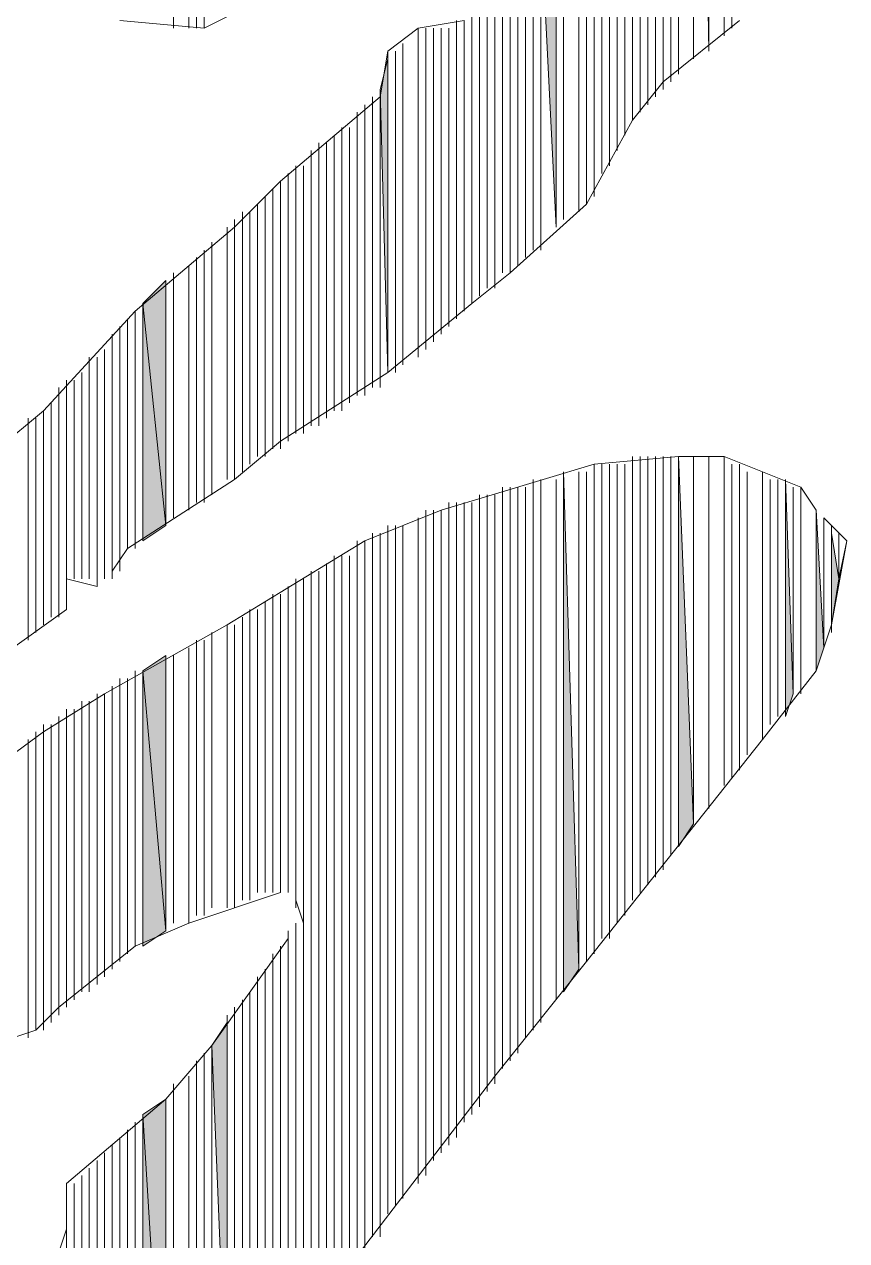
# Model space of a CAD drawing. Header units: millimetres. Extents: x -30643 to 86172, y -19411 to 63186.
# Drawn here: x 83004.8 to 83080.4, y -1629.8 to -1517.9 of the extents above; entities that cross this region are included whole.
import ezdxf

# ---------------------------------------------------------------- set-up
doc = ezdxf.new("R2010")
doc.units = ezdxf.units.MM

msp = doc.modelspace()

# ---------------------------------------------------------------- hatches: boundary and pattern name
h = msp.add_hatch(color=0)
h.dxf.hatch_style = 2
h.paths.add_polyline_path([(83067.73, -1520.33), (83067.73, -1429.56), (83067.73, -1433.78)])
h = msp.add_hatch(color=0)
h.dxf.hatch_style = 2
h.paths.add_polyline_path([(83067.73, -1520.33), (83067.73, -1433.78), (83066.32, -1435.89)])
h = msp.add_hatch(color=0)
h.dxf.hatch_style = 2
h.paths.add_polyline_path([(83053.66, -1536.52), (83053.66, -1502.74), (83052.25, -1508.37)])
h = msp.add_hatch(color=0)
h.dxf.hatch_style = 2
h.paths.add_polyline_path([(83038.18, -1549.89), (83038.18, -1521.04), (83037.47, -1523.85)])
h = msp.add_hatch(color=0)
h.dxf.hatch_style = 2
h.paths.add_polyline_path([(83017.77, -1563.96), (83017.77, -1541.44), (83015.66, -1543.55)])
h = msp.add_hatch(color=0)
h.dxf.hatch_style = 2
h.paths.add_polyline_path([(83015.66, -1565.37), (83017.77, -1563.96), (83015.66, -1543.55)])
h = msp.add_hatch(color=0)
h.dxf.hatch_style = 2
h.paths.add_polyline_path([(83064.92, -1593.51), (83066.32, -1591.4), (83064.92, -1557.63)])
h = msp.add_hatch(color=0)
h.dxf.hatch_style = 2
h.paths.add_polyline_path([(83054.36, -1606.88), (83055.77, -1604.77), (83054.36, -1559.03)])
h = msp.add_hatch(color=0)
h.dxf.hatch_style = 2
h.paths.add_polyline_path([(83074.77, -1581.55), (83075.47, -1579.44), (83074.77, -1559.74)])
h = msp.add_hatch(color=0)
h.dxf.hatch_style = 2
h.paths.add_polyline_path([(83077.58, -1577.33), (83078.29, -1575.22), (83077.58, -1562.55)])
h = msp.add_hatch(color=0)
h.dxf.hatch_style = 2
h.paths.add_polyline_path([(83078.99, -1573.11), (83079.69, -1568.89), (83078.99, -1564.66)])
h = msp.add_hatch(color=0)
h.dxf.hatch_style = 2
h.paths.add_polyline_path([(83017.77, -1601.26), (83017.77, -1575.92), (83015.66, -1577.33)])
h = msp.add_hatch(color=0)
h.dxf.hatch_style = 2
h.paths.add_polyline_path([(83015.66, -1602.66), (83017.77, -1601.26), (83015.66, -1577.33)])
h = msp.add_hatch(color=0)
h.dxf.hatch_style = 2
h.paths.add_polyline_path([(83023.4, -1646.29), (83023.4, -1609.7), (83021.99, -1611.81)])
h = msp.add_hatch(color=0)
h.dxf.hatch_style = 2
h.paths.add_polyline_path([(83017.77, -1652.62), (83017.77, -1616.74), (83015.66, -1618.14)])
h = msp.add_hatch(color=0)
h.dxf.hatch_style = 2
h.paths.add_polyline_path([(83015.66, -1655.44), (83017.77, -1652.62), (83015.66, -1618.14)])
h = msp.add_hatch(color=0)
h.dxf.hatch_style = 2
h.paths.add_polyline_path([(83008.62, -1663.18), (83008.62, -1624.48), (83008.62, -1628.7)])

# ---------------------------------------------------------------- linework, layer by layer
at = {"color": 0, "lineweight": 0}
for points in [[(83019.88, -1518.22), (83019.88, -1391.56)], [(83019.88, -1518.22), (83019.88, -1391.56)], [(83020.58, -1518.22), (83020.58, -1390.86)], [(83020.58, -1518.22), (83020.58, -1390.86)], [(83021.29, -1518.22), (83021.29, -1390.86)], [(83021.29, -1518.22), (83021.29, -1390.86)], [(83018.47, -1518.22), (83018.47, -1392.26)], [(83018.47, -1518.22), (83018.47, -1392.26)], [(83069.84, -1518.22), (83069.84, -1427.45)], [(83069.84, -1518.22), (83069.84, -1427.45)], [(83069.14, -1518.92), (83069.14, -1428.15)], [(83069.14, -1518.92), (83069.14, -1428.15)], [(83067.73, -1520.33), (83067.73, -1429.56), (83067.73, -1433.78)], [(83067.73, -1520.33), (83067.73, -1429.56)], [(83067.73, -1519.63), (83067.73, -1429.56)], [(83067.73, -1519.63), (83067.73, -1429.56)], [(83067.73, -1520.33), (83067.73, -1433.78), (83066.32, -1435.89)], [(83067.73, -1520.33), (83067.73, -1433.78)], [(83066.32, -1521.04), (83066.32, -1435.89)], [(83066.32, -1521.04), (83066.32, -1435.89)], [(83064.21, -1522.44), (83064.21, -1437.3)], [(83064.21, -1522.44), (83064.21, -1437.3)], [(83064.92, -1522.44), (83064.92, -1437.3)], [(83064.92, -1522.44), (83064.92, -1437.3)], [(83064.92, -1522.44), (83064.92, -1437.3)], [(83064.92, -1522.44), (83064.92, -1437.3)], [(83062.81, -1524.55), (83062.81, -1438.71)], [(83062.81, -1524.55), (83062.81, -1438.71)], [(83063.51, -1523.85), (83063.51, -1438)], [(83063.51, -1523.85), (83063.51, -1438)], [(83063.51, -1523.15), (83063.51, -1438)], [(83063.51, -1523.15), (83063.51, -1438)], [(83064.21, -1523.15), (83064.21, -1438)], [(83064.21, -1523.15), (83064.21, -1438)], [(83062.1, -1525.26), (83062.1, -1439.41)], [(83062.1, -1525.26), (83062.1, -1439.41)], [(83061.4, -1525.96), (83061.4, -1440.11)], [(83060.69, -1526.67), (83060.69, -1493.59)], [(83060.69, -1526.67), (83060.69, -1493.59)], [(83060.69, -1526.67), (83060.69, -1493.59)], [(83060.69, -1526.67), (83060.69, -1493.59)], [(83061.4, -1525.96), (83061.4, -1492.89)], [(83061.4, -1525.96), (83061.4, -1493.59)], [(83061.4, -1525.96), (83061.4, -1493.59)], [(83061.4, -1525.96), (83061.4, -1493.59)], [(83061.4, -1525.96), (83061.4, -1493.59)], [(83060.69, -1526.67), (83060.69, -1494.3)], [(83060.69, -1526.67), (83060.69, -1494.3)], [(83059.99, -1528.07), (83059.99, -1495)], [(83059.99, -1528.07), (83059.99, -1495)], [(83059.29, -1529.48), (83059.29, -1496.41)], [(83059.29, -1529.48), (83059.29, -1496.41)], [(83059.29, -1529.48), (83059.29, -1496.41)], [(83059.29, -1529.48), (83059.29, -1496.41)], [(83058.58, -1530.18), (83058.58, -1497.11)], [(83058.58, -1530.18), (83058.58, -1497.11)], [(83058.58, -1530.89), (83058.58, -1497.81)], [(83058.58, -1530.89), (83058.58, -1497.81)], [(83058.58, -1530.89), (83058.58, -1497.81)], [(83058.58, -1530.89), (83058.58, -1497.81)], [(83057.18, -1532.29), (83057.18, -1499.22)], [(83057.18, -1532.29), (83057.18, -1499.22)], [(83057.18, -1532.29), (83057.18, -1499.22)], [(83057.18, -1532.29), (83057.18, -1499.22)], [(83057.88, -1531.59), (83057.88, -1498.52)], [(83057.88, -1531.59), (83057.88, -1498.52)], [(83055.77, -1535.11), (83055.77, -1499.93)], [(83055.77, -1535.11), (83055.77, -1499.93)], [(83057.18, -1533), (83057.18, -1499.93)], [(83057.18, -1533), (83057.18, -1499.93)], [(83053.66, -1536.52), (83053.66, -1501.33)], [(83053.66, -1536.52), (83053.66, -1501.33)], [(83054.36, -1535.81), (83054.36, -1500.63)], [(83054.36, -1535.81), (83054.36, -1500.63)], [(83056.47, -1534.41), (83056.47, -1500.63)], [(83056.47, -1534.41), (83056.47, -1500.63)], [(83056.47, -1534.41), (83056.47, -1500.63)], [(83056.47, -1534.41), (83056.47, -1500.63)], [(83056.47, -1534.41), (83056.47, -1500.63)], [(83056.47, -1534.41), (83056.47, -1500.63)], [(83056.47, -1534.41), (83056.47, -1500.63)], [(83056.47, -1534.41), (83056.47, -1500.63)], [(83056.47, -1533.7), (83056.47, -1500.63)], [(83056.47, -1533.7), (83056.47, -1500.63)], [(83057.18, -1533.7), (83057.18, -1500.63)], [(83057.18, -1533.7), (83057.18, -1500.63)], [(83053.66, -1536.52), (83053.66, -1502.74), (83052.25, -1508.37)], [(83053.66, -1536.52), (83053.66, -1502.74)], [(83053.66, -1536.52), (83053.66, -1502.74)], [(83053.66, -1536.52), (83053.66, -1502.74)], [(83052.25, -1537.92), (83052.25, -1508.37)], [(83052.25, -1537.92), (83052.25, -1508.37)], [(83052.25, -1538.63), (83052.25, -1509.07)], [(83052.25, -1538.63), (83052.25, -1509.07)], [(83052.25, -1537.92), (83052.25, -1509.07)], [(83052.25, -1537.92), (83052.25, -1509.07)], [(83052.25, -1537.92), (83052.25, -1509.07)], [(83052.25, -1537.92), (83052.25, -1509.07)], [(83051.55, -1538.63), (83051.55, -1509.78)], [(83051.55, -1538.63), (83051.55, -1509.78)], [(83050.84, -1539.33), (83050.84, -1511.18)], [(83050.84, -1539.33), (83050.84, -1511.18)], [(83050.84, -1539.33), (83050.84, -1511.18)], [(83050.84, -1539.33), (83050.84, -1511.18)], [(83049.44, -1540.04), (83049.44, -1512.59)], [(83049.44, -1540.04), (83049.44, -1512.59)], [(83050.14, -1540.04), (83050.14, -1512.59)], [(83050.14, -1540.04), (83050.14, -1512.59)], [(83050.14, -1540.04), (83050.14, -1512.59)], [(83050.14, -1540.04), (83050.14, -1512.59)], [(83050.14, -1540.04), (83050.14, -1512.59)], [(83050.14, -1540.04), (83050.14, -1512.59)], [(83048.73, -1540.74), (83048.73, -1513.3)], [(83048.73, -1540.74), (83048.73, -1513.3)], [(83049.44, -1540.74), (83049.44, -1513.3)], [(83049.44, -1540.74), (83049.44, -1513.3)], [(83047.32, -1542.15), (83047.32, -1514.7)], [(83047.32, -1542.15), (83047.32, -1514.7)], [(83048.03, -1542.15), (83048.03, -1514.7)], [(83048.03, -1542.15), (83048.03, -1514.7)], [(83048.03, -1542.15), (83048.03, -1514.7)], [(83048.03, -1542.15), (83048.03, -1514.7)], [(83048.03, -1541.44), (83048.03, -1514.7)], [(83048.03, -1541.44), (83048.03, -1514.7)], [(83047.32, -1542.15), (83047.32, -1515.41)], [(83047.32, -1542.15), (83047.32, -1515.41)], [(83045.92, -1543.55), (83045.92, -1516.81)], [(83045.92, -1543.55), (83045.92, -1516.81)], [(83045.92, -1543.55), (83045.92, -1516.81)], [(83045.92, -1543.55), (83045.92, -1516.81)], [(83046.62, -1542.85), (83046.62, -1516.11)], [(83046.62, -1542.85), (83046.62, -1516.11)], [(83046.62, -1542.85), (83046.62, -1516.11)], [(83046.62, -1542.85), (83046.62, -1516.11)], [(83040.99, -1548.48), (83040.99, -1518.22)], [(83040.99, -1548.48), (83040.99, -1518.22)], [(83040.99, -1547.78), (83040.99, -1518.22)], [(83040.99, -1547.78), (83040.99, -1518.22)], [(83040.99, -1547.78), (83040.99, -1518.22)], [(83040.99, -1547.78), (83040.99, -1518.22)], [(83040.99, -1547.78), (83040.99, -1518.22)], [(83040.99, -1547.78), (83040.99, -1518.22)], [(83040.99, -1547.78), (83040.99, -1518.22)], [(83040.99, -1547.78), (83040.99, -1518.22)], [(83040.99, -1547.78), (83040.99, -1518.22)], [(83040.99, -1547.78), (83040.99, -1518.22)], [(83041.69, -1547.78), (83041.69, -1518.22)], [(83041.69, -1547.78), (83041.69, -1518.22)], [(83041.69, -1547.78), (83041.69, -1518.22)], [(83041.69, -1547.78), (83041.69, -1518.22)], [(83041.69, -1547.78), (83041.69, -1518.22)], [(83041.69, -1547.78), (83041.69, -1518.22)], [(83041.69, -1547.07), (83041.69, -1518.22)], [(83041.69, -1547.07), (83041.69, -1518.22)], [(83041.69, -1547.07), (83041.69, -1518.22)], [(83041.69, -1547.07), (83041.69, -1518.22)], [(83042.4, -1547.07), (83042.4, -1518.22)], [(83042.4, -1547.07), (83042.4, -1518.22)], [(83042.4, -1547.07), (83042.4, -1518.22)], [(83042.4, -1547.07), (83042.4, -1518.22)], [(83043.1, -1546.37), (83043.1, -1518.22)], [(83043.1, -1546.37), (83043.1, -1518.22)], [(83043.1, -1546.37), (83043.1, -1518.22)], [(83043.1, -1546.37), (83043.1, -1518.22)], [(83043.1, -1546.37), (83043.1, -1518.22)], [(83043.1, -1546.37), (83043.1, -1518.22)], [(83043.1, -1546.37), (83043.1, -1518.22)], [(83043.1, -1546.37), (83043.1, -1518.22)], [(83043.1, -1546.37), (83043.1, -1518.22)], [(83043.1, -1546.37), (83043.1, -1518.22)], [(83043.1, -1545.66), (83043.1, -1518.22)], [(83043.1, -1545.66), (83043.1, -1518.22)], [(83043.81, -1545.66), (83043.81, -1518.22)], [(83043.81, -1545.66), (83043.81, -1518.22)], [(83043.81, -1545.66), (83043.81, -1518.22)], [(83043.81, -1545.66), (83043.81, -1518.22)], [(83043.81, -1545.66), (83043.81, -1518.22)], [(83043.81, -1545.66), (83043.81, -1518.22)], [(83043.81, -1545.66), (83043.81, -1518.22)], [(83043.81, -1545.66), (83043.81, -1518.22)], [(83044.51, -1544.96), (83044.51, -1517.52)], [(83044.51, -1544.96), (83044.51, -1517.52)], [(83044.51, -1544.96), (83044.51, -1517.52)], [(83044.51, -1544.96), (83044.51, -1517.52)], [(83044.51, -1544.96), (83044.51, -1518.22)], [(83044.51, -1544.96), (83044.51, -1518.22)], [(83045.21, -1544.26), (83045.21, -1517.52)], [(83045.21, -1544.26), (83045.21, -1517.52)], [(83045.21, -1544.26), (83045.21, -1517.52)], [(83045.21, -1544.26), (83045.21, -1517.52)], [(83045.21, -1544.26), (83045.21, -1517.52)], [(83045.21, -1544.26), (83045.21, -1517.52)], [(83045.21, -1544.26), (83045.21, -1517.52)], [(83045.21, -1544.26), (83045.21, -1517.52)], [(83038.18, -1549.89), (83038.18, -1520.33)], [(83038.18, -1549.89), (83038.18, -1520.33)], [(83038.18, -1549.89), (83038.18, -1520.33)], [(83038.18, -1549.89), (83038.18, -1520.33)], [(83038.88, -1549.89), (83038.88, -1520.33)], [(83038.88, -1549.89), (83038.88, -1520.33)], [(83039.58, -1549.18), (83039.58, -1519.63)], [(83039.58, -1549.18), (83039.58, -1519.63)], [(83039.58, -1549.18), (83039.58, -1519.63)], [(83039.58, -1549.18), (83039.58, -1519.63)], [(83039.58, -1549.18), (83039.58, -1519.63)], [(83039.58, -1549.18), (83039.58, -1519.63)], [(83038.18, -1549.89), (83038.18, -1521.04), (83037.47, -1523.85)], [(83038.18, -1549.89), (83038.18, -1521.04)], [(83037.47, -1550.59), (83037.47, -1523.85)], [(83037.47, -1550.59), (83037.47, -1523.85)], [(83036.77, -1551.29), (83036.77, -1524.55)], [(83036.77, -1551.29), (83036.77, -1524.55)], [(83037.47, -1551.29), (83037.47, -1524.55)], [(83037.47, -1551.29), (83037.47, -1524.55)], [(83037.47, -1551.29), (83037.47, -1524.55)], [(83037.47, -1551.29), (83037.47, -1524.55)], [(83037.47, -1550.59), (83037.47, -1524.55)], [(83037.47, -1550.59), (83037.47, -1524.55)], [(83037.47, -1550.59), (83037.47, -1524.55)], [(83037.47, -1550.59), (83037.47, -1524.55)], [(83037.47, -1550.59), (83037.47, -1524.55)], [(83037.47, -1550.59), (83037.47, -1524.55)], [(83035.36, -1552), (83035.36, -1525.96)], [(83035.36, -1552), (83035.36, -1525.96)], [(83036.07, -1551.29), (83036.07, -1525.26)], [(83036.07, -1551.29), (83036.07, -1525.26)], [(83036.07, -1552), (83036.07, -1525.96)], [(83036.07, -1552), (83036.07, -1525.96)], [(83036.07, -1552), (83036.07, -1525.96)], [(83036.07, -1552), (83036.07, -1525.96)], [(83036.77, -1551.29), (83036.77, -1525.26)], [(83036.77, -1551.29), (83036.77, -1525.26)], [(83035.36, -1552), (83035.36, -1526.67)], [(83035.36, -1552), (83035.36, -1526.67)], [(83033.25, -1553.41), (83033.25, -1528.07)], [(83033.25, -1553.41), (83033.25, -1528.07)], [(83033.25, -1553.41), (83033.25, -1528.07)], [(83033.25, -1553.41), (83033.25, -1528.07)], [(83033.95, -1553.41), (83033.95, -1527.37)], [(83033.95, -1553.41), (83033.95, -1527.37)], [(83033.95, -1553.41), (83033.95, -1528.07)], [(83033.95, -1553.41), (83033.95, -1528.07)], [(83034.66, -1552.7), (83034.66, -1527.37)], [(83034.66, -1552.7), (83034.66, -1527.37)], [(83031.84, -1554.11), (83031.84, -1528.78)], [(83031.84, -1554.11), (83031.84, -1528.78)], [(83032.55, -1554.11), (83032.55, -1528.78)], [(83032.55, -1554.11), (83032.55, -1528.78)], [(83032.55, -1554.11), (83032.55, -1528.78)], [(83032.55, -1554.11), (83032.55, -1528.78)], [(83032.55, -1553.41), (83032.55, -1528.78)], [(83032.55, -1553.41), (83032.55, -1528.78)], [(83031.14, -1554.81), (83031.14, -1529.48)], [(83031.14, -1554.81), (83031.14, -1529.48)], [(83031.14, -1554.81), (83031.14, -1530.18)], [(83031.14, -1554.81), (83031.14, -1530.18)], [(83031.84, -1554.81), (83031.84, -1529.48)], [(83031.84, -1554.81), (83031.84, -1529.48)], [(83031.84, -1554.81), (83031.84, -1529.48)], [(83031.84, -1554.81), (83031.84, -1529.48)], [(83031.84, -1554.81), (83031.84, -1529.48)], [(83031.84, -1554.81), (83031.84, -1529.48)], [(83031.84, -1554.11), (83031.84, -1529.48)], [(83031.84, -1554.11), (83031.84, -1529.48)], [(83031.84, -1554.11), (83031.84, -1529.48)], [(83031.84, -1554.11), (83031.84, -1529.48)], [(83029.03, -1556.22), (83029.03, -1531.59)], [(83029.03, -1556.22), (83029.03, -1531.59)], [(83029.03, -1556.22), (83029.03, -1531.59)], [(83029.03, -1556.22), (83029.03, -1531.59)], [(83029.03, -1556.22), (83029.03, -1531.59)], [(83029.03, -1556.22), (83029.03, -1531.59)], [(83029.73, -1555.52), (83029.73, -1530.89)], [(83029.73, -1555.52), (83029.73, -1530.89)], [(83029.73, -1555.52), (83029.73, -1530.89)], [(83029.73, -1555.52), (83029.73, -1530.89)], [(83029.73, -1555.52), (83029.73, -1531.59)], [(83029.73, -1555.52), (83029.73, -1531.59)], [(83030.44, -1555.52), (83030.44, -1530.89)], [(83030.44, -1555.52), (83030.44, -1530.89)], [(83028.32, -1556.92), (83028.32, -1532.29)], [(83028.32, -1556.92), (83028.32, -1532.29)], [(83028.32, -1556.22), (83028.32, -1532.29)], [(83028.32, -1556.22), (83028.32, -1532.29)], [(83028.32, -1556.22), (83028.32, -1532.29)], [(83028.32, -1556.22), (83028.32, -1532.29)], [(83028.32, -1556.22), (83028.32, -1532.29)], [(83028.32, -1556.22), (83028.32, -1532.29)], [(83028.32, -1556.22), (83028.32, -1532.29)], [(83028.32, -1556.22), (83028.32, -1532.29)], [(83029.03, -1556.22), (83029.03, -1532.29)], [(83029.03, -1556.22), (83029.03, -1532.29)], [(83029.03, -1556.22), (83029.03, -1532.29)], [(83029.03, -1556.22), (83029.03, -1532.29)], [(83026.92, -1557.63), (83026.92, -1533.7)], [(83026.92, -1557.63), (83026.92, -1533.7)], [(83027.62, -1556.92), (83027.62, -1533)], [(83027.62, -1556.92), (83027.62, -1533)], [(83027.62, -1556.92), (83027.62, -1533)], [(83027.62, -1556.92), (83027.62, -1533)], [(83026.21, -1557.63), (83026.21, -1534.41)], [(83026.21, -1557.63), (83026.21, -1534.41)], [(83024.1, -1559.03), (83024.1, -1535.81)], [(83024.1, -1559.03), (83024.1, -1535.81)], [(83024.81, -1559.03), (83024.81, -1535.11)], [(83024.81, -1559.03), (83024.81, -1535.11)], [(83025.51, -1558.33), (83025.51, -1535.11)], [(83025.51, -1558.33), (83025.51, -1535.11)], [(83023.4, -1559.74), (83023.4, -1536.52)], [(83023.4, -1559.74), (83023.4, -1536.52)], [(83023.4, -1559.74), (83023.4, -1536.52)], [(83023.4, -1559.74), (83023.4, -1536.52)], [(83023.4, -1559.74), (83023.4, -1536.52)], [(83023.4, -1559.74), (83023.4, -1536.52)], [(83023.4, -1559.74), (83023.4, -1536.52)], [(83023.4, -1559.74), (83023.4, -1536.52)], [(83023.4, -1559.74), (83023.4, -1536.52)], [(83023.4, -1559.74), (83023.4, -1536.52)], [(83024.1, -1559.74), (83024.1, -1536.52)], [(83024.1, -1559.74), (83024.1, -1536.52)], [(83024.1, -1559.74), (83024.1, -1536.52)], [(83024.1, -1559.74), (83024.1, -1536.52)], [(83021.99, -1561.15), (83021.99, -1537.92)], [(83021.99, -1561.15), (83021.99, -1537.92)], [(83021.99, -1561.15), (83021.99, -1537.92)], [(83021.99, -1561.15), (83021.99, -1537.92)], [(83020.58, -1561.85), (83020.58, -1539.33)], [(83020.58, -1561.85), (83020.58, -1539.33)], [(83021.29, -1561.85), (83021.29, -1538.63)], [(83021.29, -1561.85), (83021.29, -1538.63)], [(83019.88, -1562.55), (83019.88, -1540.04)], [(83019.88, -1562.55), (83019.88, -1540.04)], [(83017.77, -1563.96), (83017.77, -1541.44), (83015.66, -1543.55)], [(83017.77, -1563.96), (83017.77, -1541.44)], [(83018.47, -1563.26), (83018.47, -1540.74)], [(83018.47, -1563.26), (83018.47, -1540.74)], [(83015.66, -1565.37), (83015.66, -1543.55)], [(83015.66, -1565.37), (83015.66, -1543.55)], [(83015.66, -1565.37), (83015.66, -1543.55)], [(83015.66, -1565.37), (83017.77, -1563.96), (83015.66, -1543.55)], [(83014.25, -1566.07), (83014.25, -1544.96)], [(83014.25, -1566.07), (83014.25, -1544.96)], [(83014.96, -1566.07), (83014.96, -1544.26)], [(83014.96, -1566.07), (83014.96, -1544.26)], [(83014.96, -1566.07), (83014.96, -1544.26)], [(83014.96, -1566.07), (83014.96, -1544.26)], [(83013.55, -1567.48), (83013.55, -1545.66)], [(83013.55, -1567.48), (83013.55, -1545.66)], [(83012.84, -1568.89), (83012.84, -1546.37)], [(83012.84, -1568.89), (83012.84, -1546.37)], [(83012.84, -1568.18), (83012.84, -1546.37)], [(83012.84, -1568.18), (83012.84, -1546.37)], [(83013.55, -1568.18), (83013.55, -1546.37)], [(83013.55, -1568.18), (83013.55, -1546.37)], [(83010.73, -1568.89), (83010.73, -1548.48)], [(83010.73, -1568.89), (83010.73, -1548.48)], [(83011.44, -1569.59), (83011.44, -1548.48)], [(83011.44, -1569.59), (83011.44, -1548.48)], [(83012.14, -1568.89), (83012.14, -1547.78)], [(83012.14, -1568.89), (83012.14, -1547.78)], [(83010.73, -1568.89), (83010.73, -1549.18)], [(83010.73, -1568.89), (83010.73, -1549.18)], [(83010.73, -1568.89), (83010.73, -1549.18)], [(83010.73, -1568.89), (83010.73, -1549.18)], [(83008.62, -1570.29), (83008.62, -1550.59)], [(83008.62, -1570.29), (83008.62, -1550.59)], [(83008.62, -1569.59), (83008.62, -1550.59)], [(83008.62, -1569.59), (83008.62, -1550.59)], [(83008.62, -1568.89), (83008.62, -1550.59)], [(83008.62, -1568.89), (83008.62, -1550.59)], [(83008.62, -1568.89), (83008.62, -1550.59)], [(83008.62, -1568.89), (83008.62, -1550.59)], [(83008.62, -1568.89), (83008.62, -1550.59)], [(83008.62, -1568.89), (83008.62, -1550.59)], [(83009.33, -1568.89), (83009.33, -1550.59)], [(83009.33, -1568.89), (83009.33, -1550.59)], [(83010.03, -1568.89), (83010.03, -1549.89)], [(83010.03, -1568.89), (83010.03, -1549.89)], [(83007.92, -1571.7), (83007.92, -1551.29)], [(83007.92, -1571.7), (83007.92, -1551.29)], [(83008.62, -1571.7), (83008.62, -1551.29)], [(83008.62, -1571.7), (83008.62, -1551.29)], [(83007.21, -1572.4), (83007.21, -1552.7)], [(83007.21, -1572.4), (83007.21, -1552.7)], [(83007.92, -1572.4), (83007.92, -1552)], [(83007.92, -1572.4), (83007.92, -1552)], [(83006.51, -1573.11), (83006.51, -1553.41)], [(83006.51, -1573.11), (83006.51, -1553.41)], [(83006.51, -1573.11), (83006.51, -1553.41)], [(83006.51, -1573.11), (83006.51, -1553.41)], [(83006.51, -1573.11), (83006.51, -1553.41)], [(83006.51, -1573.11), (83006.51, -1553.41)], [(83006.51, -1573.11), (83006.51, -1553.41)], [(83006.51, -1573.11), (83006.51, -1553.41)], [(83005.1, -1573.81), (83005.1, -1554.11)], [(83005.1, -1573.81), (83005.1, -1554.11)], [(83005.1, -1574.52), (83005.1, -1554.81)], [(83005.1, -1574.52), (83005.1, -1554.81)], [(83005.81, -1573.81), (83005.81, -1554.11)], [(83005.81, -1573.81), (83005.81, -1554.11)], [(83057.18, -1603.37), (83057.18, -1558.33)], [(83057.18, -1603.37), (83057.18, -1558.33)], [(83057.18, -1603.37), (83057.18, -1558.33)], [(83057.18, -1603.37), (83057.18, -1558.33)], [(83057.18, -1602.66), (83057.18, -1558.33)], [(83057.18, -1602.66), (83057.18, -1558.33)], [(83057.18, -1602.66), (83057.18, -1558.33)], [(83057.18, -1602.66), (83057.18, -1558.33)], [(83057.88, -1601.96), (83057.88, -1558.33)], [(83057.88, -1601.96), (83057.88, -1558.33)], [(83058.58, -1601.96), (83058.58, -1558.33)], [(83058.58, -1601.96), (83058.58, -1558.33)], [(83058.58, -1601.96), (83058.58, -1558.33)], [(83058.58, -1601.96), (83058.58, -1558.33)], [(83058.58, -1601.26), (83058.58, -1558.33)], [(83058.58, -1601.26), (83058.58, -1558.33)], [(83059.29, -1600.55), (83059.29, -1558.33)], [(83059.29, -1600.55), (83059.29, -1558.33)], [(83059.29, -1600.55), (83059.29, -1558.33)], [(83059.29, -1600.55), (83059.29, -1558.33)], [(83059.99, -1599.85), (83059.99, -1558.33)], [(83059.99, -1599.85), (83059.99, -1558.33)], [(83060.69, -1598.44), (83060.69, -1557.63)], [(83060.69, -1598.44), (83060.69, -1557.63)], [(83060.69, -1598.44), (83060.69, -1557.63)], [(83060.69, -1598.44), (83060.69, -1557.63)], [(83060.69, -1598.44), (83060.69, -1558.33)], [(83060.69, -1598.44), (83060.69, -1558.33)], [(83061.4, -1597.74), (83061.4, -1557.63)], [(83061.4, -1597.74), (83061.4, -1557.63)], [(83061.4, -1597.74), (83061.4, -1557.63)], [(83061.4, -1597.74), (83061.4, -1557.63)], [(83061.4, -1597.74), (83061.4, -1557.63)], [(83061.4, -1597.74), (83061.4, -1557.63)], [(83062.1, -1597.03), (83062.1, -1557.63)], [(83062.1, -1597.03), (83062.1, -1557.63)], [(83062.81, -1596.33), (83062.81, -1557.63)], [(83062.81, -1596.33), (83062.81, -1557.63)], [(83063.51, -1595.63), (83063.51, -1557.63)], [(83063.51, -1595.63), (83063.51, -1557.63)], [(83063.51, -1594.92), (83063.51, -1557.63)], [(83063.51, -1594.92), (83063.51, -1557.63)], [(83064.21, -1594.22), (83064.21, -1557.63)], [(83064.21, -1594.22), (83064.21, -1557.63)], [(83064.21, -1593.51), (83064.21, -1557.63)], [(83064.21, -1593.51), (83064.21, -1557.63)], [(83064.92, -1593.51), (83064.92, -1557.63)], [(83064.92, -1593.51), (83064.92, -1557.63)], [(83064.92, -1593.51), (83064.92, -1557.63)], [(83064.92, -1593.51), (83066.32, -1591.4), (83064.92, -1557.63)], [(83066.32, -1591.4), (83066.32, -1557.63)], [(83066.32, -1591.4), (83066.32, -1557.63)], [(83067.73, -1590), (83067.73, -1557.63)], [(83067.73, -1590), (83067.73, -1557.63)], [(83067.73, -1590), (83067.73, -1557.63)], [(83067.73, -1590), (83067.73, -1557.63)], [(83067.73, -1589.29), (83067.73, -1557.63)], [(83067.73, -1589.29), (83067.73, -1557.63)], [(83069.14, -1587.89), (83069.14, -1557.63)], [(83069.14, -1587.89), (83069.14, -1557.63)], [(83069.84, -1587.18), (83069.84, -1558.33)], [(83069.84, -1587.18), (83069.84, -1558.33)], [(83070.55, -1586.48), (83070.55, -1558.33)], [(83070.55, -1586.48), (83070.55, -1558.33)], [(83070.55, -1585.77), (83070.55, -1558.33)], [(83070.55, -1585.77), (83070.55, -1558.33)], [(83054.36, -1606.88), (83054.36, -1559.03)], [(83054.36, -1606.88), (83055.77, -1604.77), (83054.36, -1559.03)], [(83055.77, -1604.77), (83055.77, -1559.03)], [(83055.77, -1604.77), (83055.77, -1559.03)], [(83056.47, -1604.07), (83056.47, -1559.03)], [(83056.47, -1604.07), (83056.47, -1559.03)], [(83056.47, -1604.07), (83056.47, -1559.03)], [(83056.47, -1604.07), (83056.47, -1559.03)], [(83056.47, -1604.07), (83056.47, -1559.03)], [(83056.47, -1604.07), (83056.47, -1559.03)], [(83056.47, -1604.07), (83056.47, -1559.03)], [(83056.47, -1604.07), (83056.47, -1559.03)], [(83056.47, -1604.07), (83056.47, -1559.03)], [(83056.47, -1604.07), (83056.47, -1559.03)], [(83071.25, -1585.07), (83071.25, -1559.03)], [(83071.25, -1585.07), (83071.25, -1559.03)], [(83072.66, -1583.66), (83072.66, -1559.03)], [(83072.66, -1583.66), (83072.66, -1559.03)], [(83072.66, -1583.66), (83072.66, -1559.03)], [(83072.66, -1583.66), (83072.66, -1559.03)], [(83072.66, -1583.66), (83072.66, -1559.03)], [(83072.66, -1583.66), (83072.66, -1559.03)], [(83072.66, -1583.66), (83072.66, -1559.03)], [(83072.66, -1583.66), (83072.66, -1559.03)], [(83048.73, -1613.92), (83048.73, -1560.44)], [(83048.73, -1613.92), (83048.73, -1560.44)], [(83049.44, -1613.22), (83049.44, -1560.44)], [(83049.44, -1613.22), (83049.44, -1560.44)], [(83049.44, -1612.51), (83049.44, -1560.44)], [(83049.44, -1612.51), (83049.44, -1560.44)], [(83050.14, -1612.51), (83050.14, -1560.44)], [(83050.14, -1612.51), (83050.14, -1560.44)], [(83050.14, -1612.51), (83050.14, -1560.44)], [(83050.14, -1612.51), (83050.14, -1560.44)], [(83050.14, -1612.51), (83050.14, -1560.44)], [(83050.14, -1612.51), (83050.14, -1560.44)], [(83050.84, -1611.11), (83050.84, -1560.44)], [(83050.84, -1611.11), (83050.84, -1560.44)], [(83050.84, -1611.11), (83050.84, -1560.44)], [(83050.84, -1611.11), (83050.84, -1560.44)], [(83051.55, -1610.4), (83051.55, -1559.74)], [(83051.55, -1610.4), (83051.55, -1559.74)], [(83052.25, -1609.7), (83052.25, -1559.74)], [(83052.25, -1609.7), (83052.25, -1559.74)], [(83052.25, -1609.7), (83052.25, -1559.74)], [(83052.25, -1609.7), (83052.25, -1559.74)], [(83052.25, -1609.7), (83052.25, -1559.74)], [(83052.25, -1609.7), (83052.25, -1559.74)], [(83052.25, -1609), (83052.25, -1559.74)], [(83052.25, -1609), (83052.25, -1559.74)], [(83053.66, -1607.59), (83053.66, -1559.74)], [(83053.66, -1607.59), (83053.66, -1559.74)], [(83053.66, -1607.59), (83053.66, -1559.74)], [(83053.66, -1607.59), (83053.66, -1559.74)], [(83053.66, -1607.59), (83053.66, -1559.74)], [(83053.66, -1607.59), (83053.66, -1559.74)], [(83073.36, -1582.26), (83073.36, -1559.74)], [(83073.36, -1582.26), (83073.36, -1559.74)], [(83074.06, -1581.55), (83074.06, -1559.74)], [(83074.06, -1581.55), (83074.06, -1559.74)], [(83074.77, -1581.55), (83074.77, -1559.74)], [(83074.77, -1581.55), (83075.47, -1579.44), (83074.77, -1559.74)], [(83075.47, -1579.44), (83075.47, -1560.44)], [(83075.47, -1579.44), (83075.47, -1560.44)], [(83076.18, -1579.44), (83076.18, -1560.44)], [(83076.18, -1579.44), (83076.18, -1560.44)], [(83043.81, -1620.96), (83043.81, -1561.85)], [(83043.81, -1620.96), (83043.81, -1561.85)], [(83043.81, -1620.25), (83043.81, -1561.85)], [(83043.81, -1620.25), (83043.81, -1561.85)], [(83043.81, -1620.25), (83043.81, -1561.85)], [(83043.81, -1620.25), (83043.81, -1561.85)], [(83043.81, -1620.25), (83043.81, -1561.85)], [(83043.81, -1620.25), (83043.81, -1561.85)], [(83044.51, -1620.25), (83044.51, -1561.85)], [(83044.51, -1620.25), (83044.51, -1561.85)], [(83044.51, -1619.55), (83044.51, -1561.85)], [(83044.51, -1619.55), (83044.51, -1561.85)], [(83044.51, -1619.55), (83044.51, -1561.85)], [(83044.51, -1619.55), (83044.51, -1561.85)], [(83045.21, -1618.85), (83045.21, -1561.85)], [(83045.21, -1618.85), (83045.21, -1561.85)], [(83045.21, -1618.85), (83045.21, -1561.85)], [(83045.21, -1618.85), (83045.21, -1561.85)], [(83045.21, -1618.85), (83045.21, -1561.85)], [(83045.21, -1618.85), (83045.21, -1561.85)], [(83045.21, -1618.14), (83045.21, -1561.85)], [(83045.21, -1618.14), (83045.21, -1561.85)], [(83045.92, -1618.14), (83045.92, -1561.85)], [(83045.92, -1618.14), (83045.92, -1561.85)], [(83045.92, -1618.14), (83045.92, -1561.85)], [(83045.92, -1618.14), (83045.92, -1561.85)], [(83046.62, -1617.44), (83046.62, -1561.15)], [(83046.62, -1617.44), (83046.62, -1561.15)], [(83046.62, -1616.74), (83046.62, -1561.15)], [(83046.62, -1616.74), (83046.62, -1561.15)], [(83047.32, -1616.03), (83047.32, -1561.15)], [(83047.32, -1616.03), (83047.32, -1561.15)], [(83047.32, -1615.33), (83047.32, -1561.15)], [(83047.32, -1615.33), (83047.32, -1561.15)], [(83048.03, -1615.33), (83048.03, -1561.15)], [(83048.03, -1615.33), (83048.03, -1561.15)], [(83048.03, -1615.33), (83048.03, -1561.15)], [(83048.03, -1615.33), (83048.03, -1561.15)], [(83048.03, -1614.63), (83048.03, -1561.15)], [(83048.03, -1614.63), (83048.03, -1561.15)], [(83076.18, -1578.74), (83076.18, -1561.15)], [(83076.18, -1578.74), (83076.18, -1561.15)], [(83041.69, -1623.07), (83041.69, -1562.55)], [(83041.69, -1623.07), (83041.69, -1562.55)], [(83041.69, -1623.07), (83041.69, -1562.55)], [(83041.69, -1623.07), (83041.69, -1562.55)], [(83042.4, -1622.37), (83042.4, -1562.55)], [(83042.4, -1622.37), (83042.4, -1562.55)], [(83042.4, -1622.37), (83042.4, -1562.55)], [(83042.4, -1622.37), (83042.4, -1562.55)], [(83043.1, -1621.66), (83043.1, -1562.55)], [(83043.1, -1621.66), (83043.1, -1562.55)], [(83043.1, -1621.66), (83043.1, -1562.55)], [(83043.1, -1621.66), (83043.1, -1562.55)], [(83043.1, -1621.66), (83043.1, -1562.55)], [(83043.1, -1621.66), (83043.1, -1562.55)], [(83043.1, -1621.66), (83043.1, -1562.55)], [(83043.1, -1621.66), (83043.1, -1562.55)], [(83043.1, -1621.66), (83043.1, -1562.55)], [(83043.1, -1621.66), (83043.1, -1562.55)], [(83043.1, -1620.96), (83043.1, -1562.55)], [(83043.1, -1620.96), (83043.1, -1562.55)], [(83077.58, -1577.33), (83077.58, -1562.55)], [(83077.58, -1577.33), (83077.58, -1562.55)], [(83077.58, -1577.33), (83077.58, -1562.55)], [(83077.58, -1577.33), (83078.29, -1575.22), (83077.58, -1562.55)], [(83038.18, -1627.29), (83038.18, -1563.96)], [(83038.18, -1627.29), (83038.18, -1563.96)], [(83038.88, -1626.59), (83038.88, -1563.96)], [(83038.88, -1626.59), (83038.88, -1563.96)], [(83039.58, -1625.88), (83039.58, -1563.96)], [(83039.58, -1625.88), (83039.58, -1563.96)], [(83039.58, -1625.88), (83039.58, -1563.96)], [(83039.58, -1625.88), (83039.58, -1563.96)], [(83039.58, -1625.88), (83039.58, -1563.96)], [(83039.58, -1625.88), (83039.58, -1563.96)], [(83040.99, -1624.48), (83040.99, -1563.26)], [(83040.99, -1624.48), (83040.99, -1563.26)], [(83040.99, -1624.48), (83040.99, -1563.26)], [(83040.99, -1624.48), (83040.99, -1563.26)], [(83040.99, -1624.48), (83040.99, -1563.26)], [(83040.99, -1624.48), (83040.99, -1563.26)], [(83040.99, -1624.48), (83040.99, -1563.26)], [(83040.99, -1624.48), (83040.99, -1563.26)], [(83040.99, -1623.77), (83040.99, -1563.26)], [(83040.99, -1623.77), (83040.99, -1563.26)], [(83040.99, -1623.77), (83040.99, -1563.26)], [(83040.99, -1623.77), (83040.99, -1563.26)], [(83041.69, -1623.77), (83041.69, -1563.26)], [(83041.69, -1623.77), (83041.69, -1563.26)], [(83041.69, -1623.77), (83041.69, -1563.26)], [(83041.69, -1623.77), (83041.69, -1563.26)], [(83041.69, -1623.77), (83041.69, -1563.26)], [(83041.69, -1623.77), (83041.69, -1563.26)], [(83078.29, -1575.22), (83078.29, -1563.26)], [(83078.29, -1575.22), (83078.29, -1563.26)], [(83078.99, -1573.81), (83078.99, -1563.96)], [(83078.99, -1573.81), (83078.99, -1563.96)], [(83036.77, -1629.4), (83036.77, -1564.66)], [(83036.77, -1629.4), (83036.77, -1564.66)], [(83037.47, -1629.4), (83037.47, -1564.66)], [(83037.47, -1629.4), (83037.47, -1564.66)], [(83037.47, -1629.4), (83037.47, -1564.66)], [(83037.47, -1629.4), (83037.47, -1564.66)], [(83037.47, -1628.7), (83037.47, -1564.66)], [(83037.47, -1628.7), (83037.47, -1564.66)], [(83037.47, -1628.7), (83037.47, -1564.66)], [(83037.47, -1628.7), (83037.47, -1564.66)], [(83037.47, -1628.7), (83037.47, -1564.66)], [(83037.47, -1628.7), (83037.47, -1564.66)], [(83037.47, -1628.7), (83037.47, -1564.66)], [(83037.47, -1628.7), (83037.47, -1564.66)], [(83038.18, -1627.29), (83038.18, -1564.66)], [(83038.18, -1627.29), (83038.18, -1564.66)], [(83038.18, -1627.29), (83038.18, -1564.66)], [(83038.18, -1627.29), (83038.18, -1564.66)], [(83078.99, -1573.11), (83078.99, -1564.66)], [(83078.99, -1573.11), (83079.69, -1568.89), (83078.99, -1564.66)], [(83079.69, -1568.89), (83079.69, -1564.66)], [(83035.36, -1631.51), (83035.36, -1565.37)], [(83035.36, -1631.51), (83035.36, -1565.37)], [(83035.36, -1632.22), (83035.36, -1566.07)], [(83035.36, -1632.22), (83035.36, -1566.07)], [(83036.07, -1630.81), (83036.07, -1565.37)], [(83036.07, -1630.81), (83036.07, -1565.37)], [(83036.07, -1630.81), (83036.07, -1565.37)], [(83036.07, -1630.81), (83036.07, -1565.37)], [(83036.07, -1630.81), (83036.07, -1565.37)], [(83036.07, -1630.81), (83036.07, -1565.37)], [(83036.77, -1629.4), (83036.77, -1565.37)], [(83036.77, -1629.4), (83036.77, -1565.37)], [(83079.69, -1568.89), (83080.4, -1565.37)], [(83032.55, -1635.03), (83032.55, -1567.48)], [(83032.55, -1635.03), (83032.55, -1567.48)], [(83032.55, -1635.03), (83032.55, -1567.48)], [(83032.55, -1635.03), (83032.55, -1567.48)], [(83032.55, -1635.03), (83032.55, -1567.48)], [(83032.55, -1635.03), (83032.55, -1567.48)], [(83033.25, -1634.33), (83033.25, -1566.77)], [(83033.25, -1634.33), (83033.25, -1566.77)], [(83033.25, -1634.33), (83033.25, -1567.48)], [(83033.25, -1634.33), (83033.25, -1567.48)], [(83033.95, -1633.62), (83033.95, -1566.77)], [(83033.95, -1633.62), (83033.95, -1566.77)], [(83033.95, -1633.62), (83033.95, -1566.77)], [(83033.95, -1633.62), (83033.95, -1566.77)], [(83034.66, -1632.92), (83034.66, -1566.77)], [(83034.66, -1632.92), (83034.66, -1566.77)], [(83031.14, -1637.14), (83031.14, -1568.18)], [(83031.14, -1637.14), (83031.14, -1568.18)], [(83031.14, -1636.44), (83031.14, -1568.18)], [(83031.14, -1636.44), (83031.14, -1568.18)], [(83031.84, -1636.44), (83031.84, -1568.18)], [(83031.84, -1636.44), (83031.84, -1568.18)], [(83031.84, -1636.44), (83031.84, -1568.18)], [(83031.84, -1636.44), (83031.84, -1568.18)], [(83031.84, -1636.44), (83031.84, -1568.18)], [(83031.84, -1636.44), (83031.84, -1568.18)], [(83031.84, -1636.44), (83031.84, -1568.18)], [(83031.84, -1636.44), (83031.84, -1568.18)], [(83031.84, -1635.74), (83031.84, -1568.18)], [(83031.84, -1635.74), (83031.84, -1568.18)], [(83031.84, -1635.74), (83031.84, -1568.18)], [(83031.84, -1635.74), (83031.84, -1568.18)], [(83029.03, -1597.74), (83029.03, -1569.59)], [(83029.03, -1597.74), (83029.03, -1569.59)], [(83029.03, -1597.74), (83029.03, -1569.59)], [(83029.03, -1597.74), (83029.03, -1569.59)], [(83029.03, -1597.74), (83029.03, -1569.59)], [(83029.03, -1597.74), (83029.03, -1569.59)], [(83029.03, -1597.74), (83029.03, -1569.59)], [(83029.03, -1597.74), (83029.03, -1569.59)], [(83029.73, -1599.14), (83029.73, -1568.89)], [(83029.73, -1599.14), (83029.73, -1568.89)], [(83029.73, -1598.44), (83029.73, -1569.59)], [(83029.73, -1598.44), (83029.73, -1569.59)], [(83029.73, -1598.44), (83029.73, -1569.59)], [(83029.73, -1598.44), (83029.73, -1569.59)], [(83030.44, -1600.55), (83030.44, -1568.89)], [(83030.44, -1637.85), (83030.44, -1568.89)], [(83027.62, -1597.74), (83027.62, -1570.29)], [(83027.62, -1597.74), (83027.62, -1570.29)], [(83028.32, -1597.74), (83028.32, -1570.29)], [(83028.32, -1597.74), (83028.32, -1570.29)], [(83028.32, -1597.74), (83028.32, -1570.29)], [(83028.32, -1597.74), (83028.32, -1570.29)], [(83028.32, -1597.74), (83028.32, -1570.29)], [(83028.32, -1597.74), (83028.32, -1570.29)], [(83028.32, -1597.74), (83028.32, -1570.29)], [(83028.32, -1597.74), (83028.32, -1570.29)], [(83028.32, -1597.74), (83028.32, -1570.29)], [(83028.32, -1597.74), (83028.32, -1570.29)], [(83029.03, -1597.74), (83029.03, -1570.29)], [(83029.03, -1597.74), (83029.03, -1570.29)], [(83025.51, -1598.44), (83025.51, -1571.7)], [(83025.51, -1598.44), (83025.51, -1571.7)], [(83026.21, -1597.74), (83026.21, -1571.7)], [(83026.21, -1597.74), (83026.21, -1571.7)], [(83026.92, -1597.74), (83026.92, -1571)], [(83026.92, -1597.74), (83026.92, -1571)], [(83027.62, -1597.74), (83027.62, -1571)], [(83027.62, -1597.74), (83027.62, -1571)], [(83024.81, -1598.44), (83024.81, -1572.4)], [(83024.81, -1598.44), (83024.81, -1572.4)], [(83021.99, -1599.14), (83021.99, -1573.81)], [(83021.99, -1599.14), (83021.99, -1573.81)], [(83021.99, -1599.14), (83021.99, -1573.81)], [(83021.99, -1599.14), (83021.99, -1573.81)], [(83023.4, -1599.14), (83023.4, -1573.11)], [(83023.4, -1599.14), (83023.4, -1573.11)], [(83023.4, -1599.14), (83023.4, -1573.11)], [(83023.4, -1599.14), (83023.4, -1573.11)], [(83023.4, -1599.14), (83023.4, -1573.11)], [(83023.4, -1599.14), (83023.4, -1573.11)], [(83023.4, -1599.14), (83023.4, -1573.11)], [(83023.4, -1599.14), (83023.4, -1573.11)], [(83023.4, -1599.14), (83023.4, -1573.11)], [(83023.4, -1599.14), (83023.4, -1573.11)], [(83024.1, -1599.14), (83024.1, -1573.11)], [(83024.1, -1599.14), (83024.1, -1573.11)], [(83024.1, -1599.14), (83024.1, -1573.11)], [(83024.1, -1599.14), (83024.1, -1573.11)], [(83024.1, -1598.44), (83024.1, -1573.11)], [(83024.1, -1598.44), (83024.1, -1573.11)], [(83019.88, -1600.55), (83019.88, -1575.22)], [(83019.88, -1600.55), (83019.88, -1575.22)], [(83020.58, -1599.85), (83020.58, -1574.52)], [(83020.58, -1599.85), (83020.58, -1574.52)], [(83021.29, -1599.85), (83021.29, -1574.52)], [(83021.29, -1599.85), (83021.29, -1574.52)], [(83017.77, -1601.26), (83017.77, -1575.92), (83015.66, -1577.33)], [(83017.77, -1601.26), (83017.77, -1575.92)], [(83018.47, -1600.55), (83018.47, -1575.92)], [(83018.47, -1600.55), (83018.47, -1575.92)], [(83014.96, -1602.66), (83014.96, -1577.33)], [(83014.96, -1602.66), (83014.96, -1577.33)], [(83014.96, -1602.66), (83014.96, -1577.33)], [(83014.96, -1602.66), (83014.96, -1577.33)], [(83015.66, -1602.66), (83015.66, -1577.33)], [(83015.66, -1602.66), (83015.66, -1577.33)], [(83015.66, -1602.66), (83015.66, -1577.33)], [(83015.66, -1602.66), (83017.77, -1601.26), (83015.66, -1577.33)], [(83013.55, -1604.07), (83013.55, -1578.03)], [(83013.55, -1604.07), (83013.55, -1578.03)], [(83014.25, -1603.37), (83014.25, -1578.03)], [(83014.25, -1603.37), (83014.25, -1578.03)], [(83011.44, -1606.18), (83011.44, -1579.44)], [(83011.44, -1606.18), (83011.44, -1579.44)], [(83012.14, -1605.48), (83012.14, -1579.44)], [(83012.14, -1605.48), (83012.14, -1579.44)], [(83012.84, -1604.77), (83012.84, -1578.74)], [(83012.84, -1604.77), (83012.84, -1578.74)], [(83012.84, -1604.07), (83012.84, -1578.74)], [(83012.84, -1604.07), (83012.84, -1578.74)], [(83013.55, -1604.07), (83013.55, -1578.74)], [(83013.55, -1604.07), (83013.55, -1578.74)], [(83008.62, -1608.29), (83008.62, -1580.85)], [(83008.62, -1608.29), (83008.62, -1580.85)], [(83008.62, -1608.29), (83008.62, -1580.85)], [(83008.62, -1608.29), (83008.62, -1580.85)], [(83008.62, -1608.29), (83008.62, -1580.85)], [(83008.62, -1608.29), (83008.62, -1580.85)], [(83008.62, -1608.29), (83008.62, -1580.85)], [(83008.62, -1608.29), (83008.62, -1580.85)], [(83008.62, -1607.59), (83008.62, -1580.85)], [(83008.62, -1607.59), (83008.62, -1580.85)], [(83008.62, -1607.59), (83008.62, -1580.85)], [(83008.62, -1607.59), (83008.62, -1580.85)], [(83009.33, -1607.59), (83009.33, -1580.85)], [(83009.33, -1607.59), (83009.33, -1580.85)], [(83010.03, -1606.88), (83010.03, -1580.14)], [(83010.03, -1606.88), (83010.03, -1580.14)], [(83010.73, -1606.88), (83010.73, -1580.14)], [(83010.73, -1606.88), (83010.73, -1580.14)], [(83010.73, -1606.18), (83010.73, -1580.14)], [(83010.73, -1606.18), (83010.73, -1580.14)], [(83010.73, -1606.18), (83010.73, -1580.14)], [(83010.73, -1606.18), (83010.73, -1580.14)], [(83007.92, -1609), (83007.92, -1581.55)], [(83007.92, -1609), (83007.92, -1581.55)], [(83007.92, -1608.29), (83007.92, -1581.55)], [(83007.92, -1608.29), (83007.92, -1581.55)], [(83005.81, -1610.4), (83005.81, -1582.96)], [(83005.81, -1610.4), (83005.81, -1582.96)], [(83006.51, -1609.7), (83006.51, -1582.26)], [(83006.51, -1609.7), (83006.51, -1582.26)], [(83006.51, -1609.7), (83006.51, -1582.26)], [(83006.51, -1609.7), (83006.51, -1582.26)], [(83006.51, -1610.4), (83006.51, -1582.96)], [(83006.51, -1610.4), (83006.51, -1582.96)], [(83006.51, -1610.4), (83006.51, -1582.96)], [(83006.51, -1610.4), (83006.51, -1582.96)], [(83007.21, -1609.7), (83007.21, -1582.26)], [(83007.21, -1609.7), (83007.21, -1582.26)], [(83005.1, -1611.11), (83005.1, -1583.66)], [(83005.1, -1611.11), (83005.1, -1583.66)], [(83005.1, -1611.11), (83005.1, -1583.66)], [(83005.1, -1611.11), (83005.1, -1583.66)], [(83029.73, -1638.55), (83029.73, -1600.55)], [(83029.73, -1638.55), (83029.73, -1600.55)], [(83030.44, -1637.85), (83030.44, -1600.55)], [(83029.03, -1639.25), (83029.03, -1601.26)], [(83029.03, -1639.25), (83029.03, -1601.26)], [(83029.03, -1639.96), (83029.03, -1601.96)], [(83029.03, -1639.96), (83029.03, -1601.96)], [(83029.03, -1639.96), (83029.03, -1601.96)], [(83029.03, -1639.96), (83029.03, -1601.96)], [(83029.03, -1639.25), (83029.03, -1601.96)], [(83029.03, -1639.25), (83029.03, -1601.96)], [(83029.03, -1639.25), (83029.03, -1601.96)], [(83029.03, -1639.25), (83029.03, -1601.96)], [(83029.73, -1638.55), (83029.73, -1601.26)], [(83029.73, -1638.55), (83029.73, -1601.26)], [(83029.73, -1638.55), (83029.73, -1601.26)], [(83029.73, -1638.55), (83029.73, -1601.26)], [(83028.32, -1640.66), (83028.32, -1602.66)], [(83028.32, -1640.66), (83028.32, -1602.66)], [(83028.32, -1639.96), (83028.32, -1602.66)], [(83028.32, -1639.96), (83028.32, -1602.66)], [(83028.32, -1639.96), (83028.32, -1602.66)], [(83028.32, -1639.96), (83028.32, -1602.66)], [(83028.32, -1639.96), (83028.32, -1602.66)], [(83028.32, -1639.96), (83028.32, -1602.66)], [(83028.32, -1639.96), (83028.32, -1602.66)], [(83028.32, -1639.96), (83028.32, -1602.66)], [(83027.62, -1640.66), (83027.62, -1603.37)], [(83027.62, -1640.66), (83027.62, -1603.37)], [(83027.62, -1641.37), (83027.62, -1604.07)], [(83027.62, -1641.37), (83027.62, -1604.07)], [(83026.21, -1642.77), (83026.21, -1605.48)], [(83026.21, -1642.77), (83026.21, -1605.48)], [(83026.92, -1642.07), (83026.92, -1604.77)], [(83026.92, -1642.07), (83026.92, -1604.77)], [(83024.81, -1644.18), (83024.81, -1607.59)], [(83024.81, -1644.18), (83024.81, -1607.59)], [(83025.51, -1643.48), (83025.51, -1606.88)], [(83025.51, -1643.48), (83025.51, -1606.88)], [(83024.1, -1644.88), (83024.1, -1608.29)], [(83024.1, -1644.88), (83024.1, -1608.29)], [(83023.4, -1646.29), (83023.4, -1609.7), (83021.99, -1611.81)], [(83023.4, -1645.59), (83023.4, -1609)], [(83023.4, -1645.59), (83023.4, -1609)], [(83023.4, -1646.29), (83023.4, -1609.7)], [(83023.4, -1646.29), (83023.4, -1609.7)], [(83023.4, -1646.29), (83023.4, -1609.7)], [(83023.4, -1646.29), (83023.4, -1609.7)], [(83023.4, -1646.29), (83023.4, -1609.7)], [(83023.4, -1645.59), (83023.4, -1609.7)], [(83023.4, -1645.59), (83023.4, -1609.7)], [(83024.1, -1645.59), (83024.1, -1609)], [(83024.1, -1645.59), (83024.1, -1609)], [(83024.1, -1645.59), (83024.1, -1609)], [(83024.1, -1645.59), (83024.1, -1609)], [(83021.99, -1647.7), (83021.99, -1611.81)], [(83021.99, -1647.7), (83021.99, -1611.81)], [(83021.99, -1647.7), (83021.99, -1611.81)], [(83021.99, -1647.7), (83021.99, -1611.81)], [(83020.58, -1649.81), (83020.58, -1613.22)], [(83020.58, -1649.81), (83020.58, -1613.22)], [(83021.29, -1649.11), (83021.29, -1612.51)], [(83021.29, -1649.11), (83021.29, -1612.51)], [(83018.47, -1651.92), (83018.47, -1615.33)], [(83018.47, -1651.92), (83018.47, -1615.33)], [(83019.88, -1650.51), (83019.88, -1614.63)], [(83019.88, -1650.51), (83019.88, -1614.63)], [(83017.77, -1652.62), (83017.77, -1616.74), (83015.66, -1618.14)], [(83017.77, -1652.62), (83017.77, -1616.74)], [(83014.96, -1656.14), (83014.96, -1618.85)], [(83014.96, -1656.14), (83014.96, -1618.85)], [(83014.96, -1656.14), (83014.96, -1618.85)], [(83014.96, -1656.14), (83014.96, -1618.85)], [(83015.66, -1655.44), (83015.66, -1618.14)], [(83015.66, -1655.44), (83017.77, -1652.62), (83015.66, -1618.14)], [(83015.66, -1655.44), (83015.66, -1618.85)], [(83015.66, -1655.44), (83015.66, -1618.85)], [(83014.25, -1656.85), (83014.25, -1619.55)], [(83014.25, -1656.85), (83014.25, -1619.55)], [(83012.84, -1658.96), (83012.84, -1620.96)], [(83012.84, -1658.96), (83012.84, -1620.96)], [(83012.84, -1658.25), (83012.84, -1620.96)], [(83012.84, -1658.25), (83012.84, -1620.96)], [(83013.55, -1657.55), (83013.55, -1620.25)], [(83013.55, -1657.55), (83013.55, -1620.25)], [(83013.55, -1658.25), (83013.55, -1620.96)], [(83013.55, -1658.25), (83013.55, -1620.96)], [(83012.14, -1659.66), (83012.14, -1621.66)], [(83012.14, -1659.66), (83012.14, -1621.66)], [(83010.73, -1661.77), (83010.73, -1623.07)], [(83010.73, -1661.77), (83010.73, -1623.07)], [(83010.73, -1661.07), (83010.73, -1623.07)], [(83010.73, -1661.07), (83010.73, -1623.07)], [(83010.73, -1661.07), (83010.73, -1623.07)], [(83010.73, -1661.07), (83010.73, -1623.07)], [(83011.44, -1660.36), (83011.44, -1622.37)], [(83011.44, -1660.36), (83011.44, -1622.37)], [(83008.62, -1663.18), (83008.62, -1624.48), (83008.62, -1628.7)], [(83008.62, -1663.18), (83008.62, -1624.48)], [(83008.62, -1663.18), (83008.62, -1624.48)], [(83008.62, -1663.18), (83008.62, -1624.48)], [(83009.33, -1662.48), (83009.33, -1624.48)], [(83009.33, -1662.48), (83009.33, -1624.48)], [(83010.03, -1661.77), (83010.03, -1623.77)], [(83010.03, -1661.77), (83010.03, -1623.77)], [(83008.62, -1663.18), (83008.62, -1628.7)], [(83008.62, -1663.18), (83008.62, -1628.7)], [(83008.62, -1663.18), (83008.62, -1628.7)], [(83008.62, -1663.18), (83008.62, -1628.7)], [(83008.62, -1663.18), (83008.62, -1628.7)], [(83008.62, -1663.18), (83008.62, -1628.7)], [(83008.62, -1663.18), (83008.62, -1628.7)], [(83008.62, -1663.18), (83008.62, -1628.7)]]:
    msp.add_lwpolyline(points, close=True, dxfattribs=at)
for points in [[(83021.29, -1518.22), (83029.73, -1514)], [(83013.55, -1517.52), (83021.29, -1518.22)], [(83040.99, -1518.22), (83038.18, -1520.33)], [(83045.21, -1517.52), (83040.99, -1518.22)], [(83063.51, -1523.15), (83070.55, -1517.52)], [(83038.18, -1520.33), (83037.47, -1524.55)], [(83060.69, -1526.67), (83063.51, -1523.15)], [(83037.47, -1524.55), (83028.32, -1532.29)], [(83056.47, -1534.41), (83060.69, -1526.67)], [(83028.32, -1532.29), (83024.1, -1536.52)], [(83049.44, -1540.74), (83056.47, -1534.41)], [(83024.1, -1536.52), (83014.96, -1544.26)], [(83045.92, -1543.55), (83049.44, -1540.74)], [(83038.18, -1549.89), (83045.92, -1543.55)], [(83014.96, -1544.26), (83006.51, -1553.41)], [(83028.32, -1556.22), (83038.18, -1549.89)], [(83006.51, -1553.41), (83002.29, -1556.92)], [(83024.1, -1559.74), (83028.32, -1556.22)], [(83057.18, -1558.33), (83043.1, -1562.55)], [(83064.92, -1557.63), (83057.18, -1558.33)], [(83069.14, -1557.63), (83064.92, -1557.63)], [(83076.18, -1560.44), (83069.14, -1557.63)], [(83014.25, -1566.07), (83024.1, -1559.74)], [(83077.58, -1562.55), (83076.18, -1560.44)], [(83043.1, -1562.55), (83036.07, -1565.37)], [(83080.4, -1565.37), (83078.29, -1563.26)], [(83012.84, -1568.18), (83014.25, -1566.07)], [(83036.07, -1565.37), (83023.4, -1573.11)], [(83078.99, -1573.11), (83080.4, -1565.37)], [(83008.62, -1568.89), (83011.44, -1569.59)], [(82998.77, -1578.74), (83008.62, -1571.7)], [(83023.4, -1573.11), (83012.14, -1579.44)], [(83077.58, -1577.33), (83078.99, -1573.11)], [(83072.66, -1583.66), (83077.58, -1577.33)], [(83012.14, -1579.44), (83006.51, -1582.96)], [(83006.51, -1582.96), (82995.96, -1590.7)], [(83056.47, -1604.07), (83072.66, -1583.66)], [(83019.88, -1600.55), (83028.32, -1597.74)], [(83029.73, -1598.44), (83030.44, -1600.55)], [(83014.96, -1602.66), (83019.88, -1600.55)], [(83029.03, -1601.96), (83021.99, -1611.81)], [(83007.92, -1608.29), (83014.96, -1602.66)], [(83048.03, -1614.63), (83056.47, -1604.07)], [(83005.81, -1610.4), (83007.92, -1608.29)], [(83003.7, -1611.11), (83005.81, -1610.4)], [(83021.99, -1611.81), (83017.77, -1616.74)], [(83031.84, -1635.74), (83048.03, -1614.63)], [(83017.77, -1616.74), (83008.62, -1624.48)], [(83008.62, -1624.48), (83008.62, -1628.7)], [(83008.62, -1628.7), (83007.92, -1630.81)]]:
    msp.add_lwpolyline(points, dxfattribs=at)

doc.saveas('drawing.dxf')
